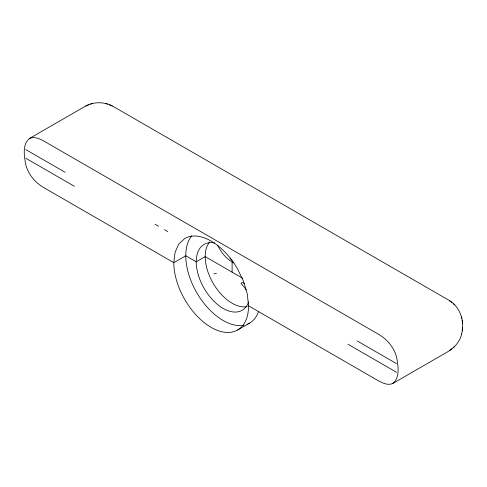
<?xml version="1.0" encoding="UTF-8"?>
<svg xmlns="http://www.w3.org/2000/svg" width="487" height="487" viewBox="0 0 487 487"><rect width="100%" height="100%" fill="white"/><g stroke="black" fill="none" stroke-linecap="round" stroke-linejoin="round"><path stroke-width="0.73" d="M461.481 334.508C465.219 321.347 460.105 305.866 447.516 299.456L114.214 107.024C105.04 101.369 93.12 101.278 83.947 107.024L29.397 138.521C22.177 144.566 24.265 155.803 25.61 164.009C27.99 174.334 35.381 182.942 44.53 188.031L173.81 262.676A52.846 30.511 60 0 0 211.181 327.398A52.846 30.511 60 0 0 248.547 305.824L377.827 380.463C382.289 382.873 387.926 385.887 392.96 383.379L447.516 351.882C454.201 347.925 459.965 341.783 461.615 333.997M462.212 330.965L462.486 327.794M453.342 347.663L454.59 346.452M449.276 350.677L451.881 348.85M392.96 383.379C400.18 377.334 398.092 366.096 396.747 357.89C394.367 347.566 386.976 338.958 377.827 333.863L44.53 141.437C40.068 139.026 34.431 136.013 29.397 138.521M237.601 330.009L249.557 323.106M85.87 106.105L86.923 105.612M87.721 105.247L88.756 104.76M90.515 104.09L92.189 103.615M213.854 273.797L216.441 273.566M105.977 103.615L107.651 104.09M112.29 106.105L109.405 104.76M25.848 149.631L65.081 172.282M155.128 224.276L158.494 226.218M164.472 229.669L167.832 231.611M357.281 340.985L396.515 363.637M242.605 278.229L205.197 256.637L196.231 261.811L185.772 255.772L173.81 262.676L175.089 252.242L178.82 243.993L184.756 238.484A52.846 30.511 60 0 1 237.601 268.994L243.537 281.358L247.268 293.917L248.547 305.824M25.848 158.263L74.42 186.308M347.937 344.224L396.515 372.269M451.881 302.488L449.276 300.662M453.342 303.675L454.59 304.886M246.209 289.716L241.028 283.276A4.225 2.441 60 0 1 244.395 283.611M461.481 316.83L461.907 318.516M462.212 320.373L462.486 323.545M232.104 261.988L232.104 272.166M244.072 325.17A52.846 30.511 60 0 1 197.028 293.144A52.846 30.511 60 0 1 191.695 235.878M258.524 311.631A52.846 30.511 60 0 1 247.615 324.08M247.043 306.627A38.047 21.964 60 0 1 213.081 283.154A38.047 21.964 60 0 1 209.733 241.996M248.674 301.855A38.047 21.964 60 0 1 204.114 288.328A38.047 21.964 60 0 1 214.682 242.97M232.104 260.265A4.225 2.441 60 0 1 229.992 258.031M233.93 262.937A25.58 14.768 60 0 1 217.805 245.643"/></g></svg>
